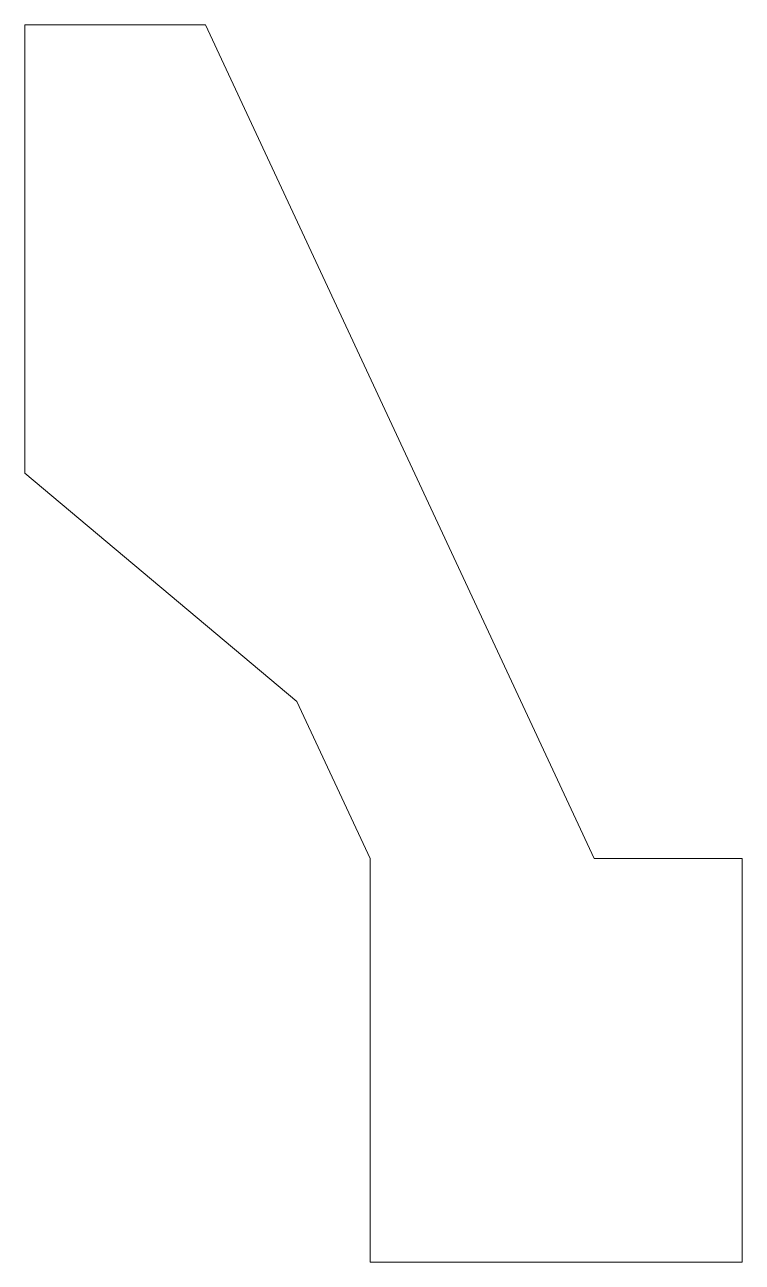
# Model space of a CAD drawing. Header units: millimetres. Extents: x 40 to 56, y 32.4 to 60.
import ezdxf

# ---------------------------------------------------------------- set-up
doc = ezdxf.new("R2010")
doc.units = ezdxf.units.MM
doc.layers.add('noname', color=7, linetype='CONTINUOUS', lineweight=0)

msp = doc.modelspace()

# ---------------------------------------------------------------- linework, layer by layer
at = {"layer": 'noname'}
for p, q in [((44.031, 60), (40, 60)), ((40, 60), (40, 50)), ((52.7, 41.409), (44.031, 60)), ((40, 50), (46.069, 44.908)), ((46.069, 44.908), (47.7, 41.409)), ((47.7, 41.409), (47.7, 32.409)), ((56, 41.409), (52.7, 41.409)), ((56, 32.409), (56, 41.409)), ((47.7, 32.409), (56, 32.409))]:
    msp.add_line(p, q, dxfattribs=at)

doc.saveas('drawing.dxf')
